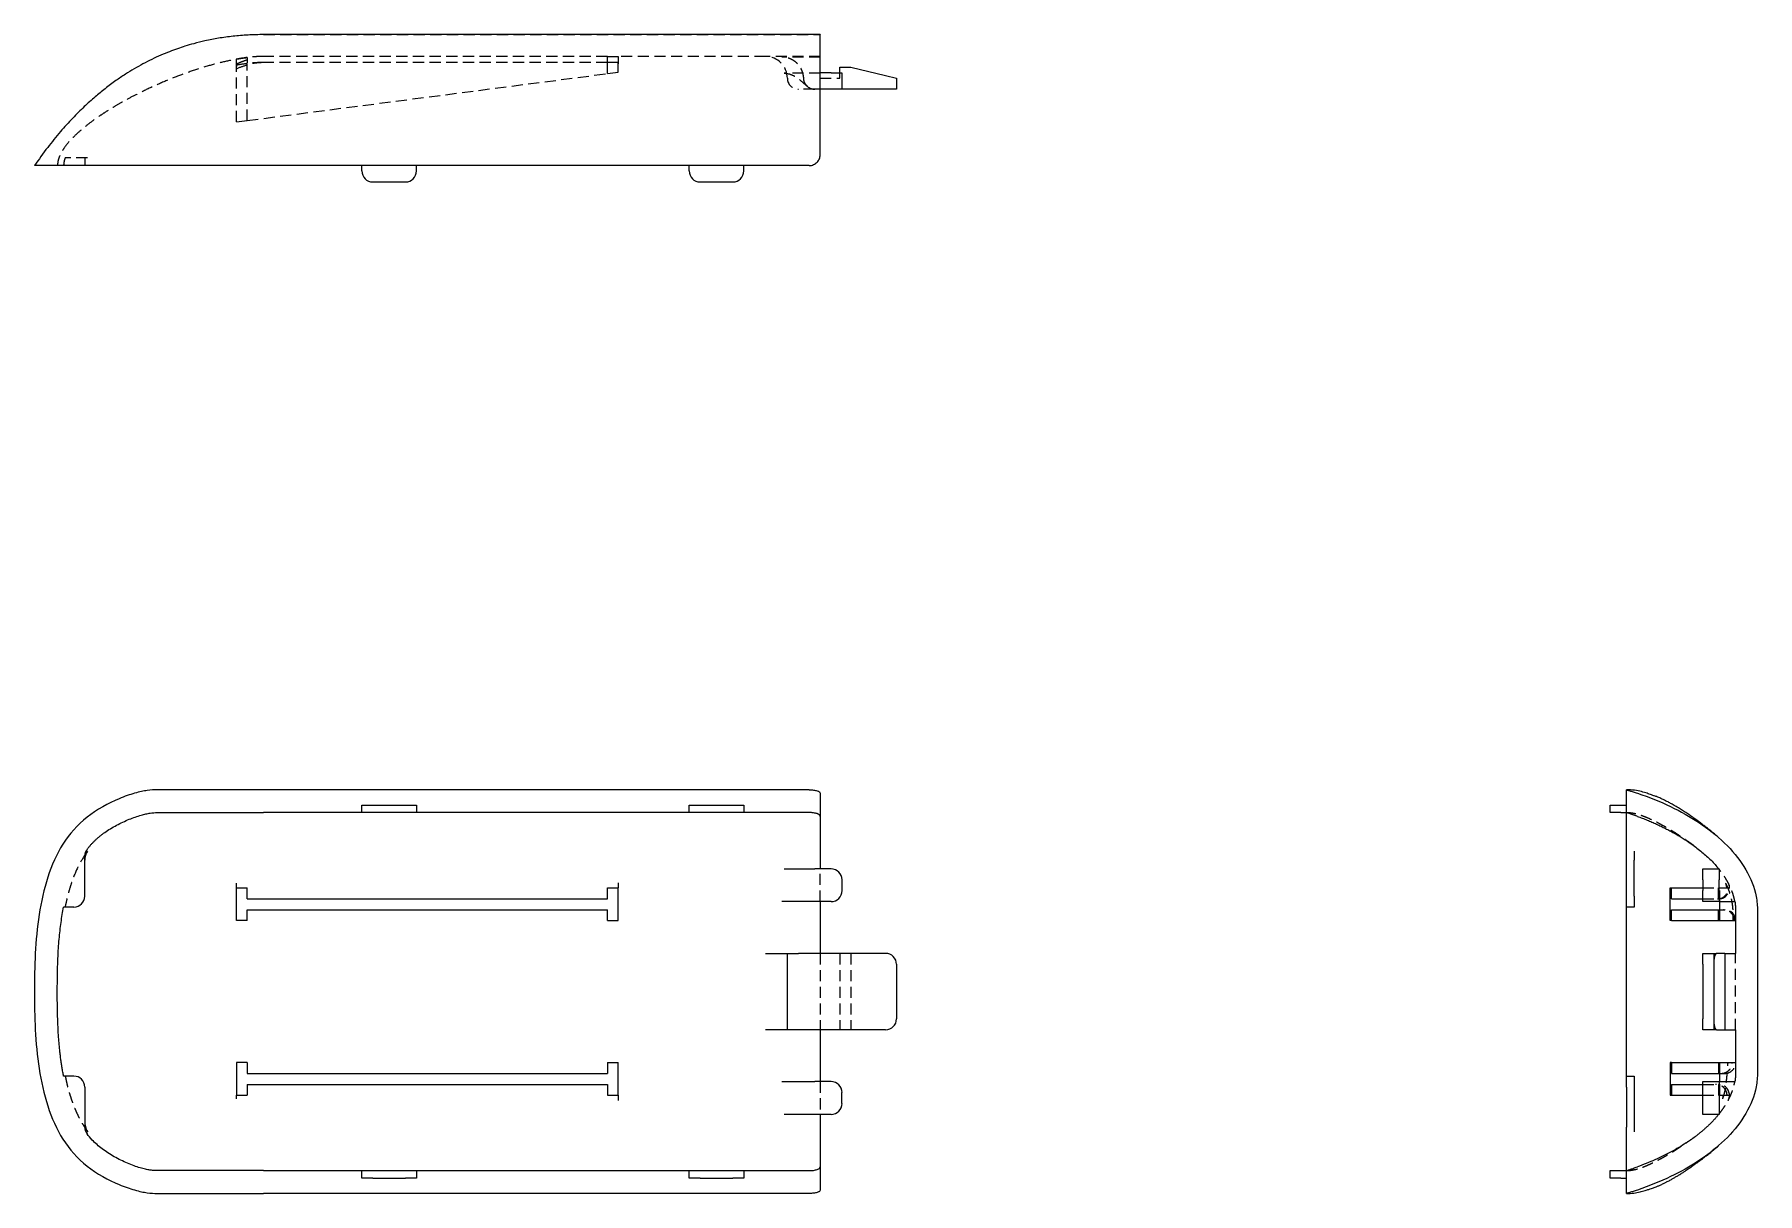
# Model space of a CAD drawing. Header units: millimetres. Extents: x 34 to 231, y 34 to 166.
import ezdxf

# ---------------------------------------------------------------- set-up
doc = ezdxf.new("R2010")
doc.units = ezdxf.units.MM
doc.linetypes.add('HIDDEN', pattern=[1.905, 1.27, -0.635])

msp = doc.modelspace()

# ---------------------------------------------------------------- linework, layer by layer
at = {"color": 7, "linetype": 'Continuous', "lineweight": 25}
for p, q in [((124.27, 166.39), (60.66, 166.39)), ((125.52, 162.02), (124.27, 162.02)), ((125.52, 162.02), (126.76, 162.02)), ((126.51, 162.02), (126.51, 162.65)), ((126.51, 162.65), (127.76, 162.65)), ((126.76, 162.02), (126.76, 160.15)), ((127.76, 162.65), (131.75, 161.7)), ((131.75, 161.7), (133, 161.4)), ((125.52, 160.15), (124.27, 160.15)), ((126.76, 160.15), (125.52, 160.15)), ((131.75, 160.15), (126.76, 160.15)), ((133, 160.15), (131.75, 160.15)), ((133, 161.4), (133, 160.15)), ((60.66, 151.42), (49.44, 151.42)), ((123.02, 151.42), (60.66, 151.42)), ((71.89, 150.8), (71.89, 151.42)), ((78.12, 150.8), (78.12, 151.42)), ((109.3, 150.8), (109.3, 151.42)), ((115.54, 150.8), (115.54, 151.42)), ((73.14, 149.55), (76.88, 149.55)), ((110.55, 149.55), (114.29, 149.55)), ((60.66, 80.07), (49.44, 80.07)), ((123.02, 80.07), (60.66, 80.07)), ((124.27, 79.68), (124.27, 77.03)), ((216.42, 77.46), (216.42, 80.07)), ((49.44, 77.46), (60.66, 77.46)), ((71.89, 77.46), (60.66, 77.46)), ((71.89, 77.46), (71.89, 78.33)), ((71.89, 78.33), (73.14, 78.33)), ((73.14, 77.46), (71.89, 77.46)), ((73.14, 78.33), (76.88, 78.33)), ((76.88, 77.46), (73.14, 77.46)), ((76.88, 78.33), (78.12, 78.33)), ((78.12, 77.46), (76.88, 77.46)), ((78.12, 78.33), (78.12, 77.46)), ((109.3, 77.46), (78.12, 77.46)), ((109.3, 77.46), (109.3, 78.33)), ((109.3, 78.33), (110.55, 78.33)), ((110.55, 77.46), (109.3, 77.46)), ((110.55, 78.33), (114.29, 78.33)), ((114.29, 77.46), (110.55, 77.46)), ((114.29, 78.33), (115.54, 78.33)), ((115.54, 77.46), (114.29, 77.46)), ((115.54, 78.33), (115.54, 77.46)), ((123.02, 77.46), (115.54, 77.46)), ((214.55, 77.46), (214.55, 78.33)), ((214.55, 78.33), (215.8, 78.33)), ((215.8, 77.46), (214.55, 77.46)), ((215.8, 78.33), (216.42, 78.33)), ((215.8, 77.46), (216.42, 77.46)), ((40.52, 73.04), (40.43, 72.88)), ((216.42, 72.49), (216.42, 73.25)), ((226.94, 74.62), (226.94, 74.63)), ((40.22, 67.91), (40.22, 72.49)), ((122.87, 71.03), (123.65, 71.03)), ((125.52, 71.03), (123.65, 71.03)), ((216.42, 67.91), (216.42, 72.49)), ((217.29, 67.91), (217.29, 72.01)), ((225.15, 71.03), (227.02, 71.03)), ((225.15, 69.78), (225.15, 71.03)), ((227.02, 71.03), (227.02, 69.78)), ((101.2, 69.44), (101.2, 68.85)), ((126.76, 69.78), (126.76, 68.54)), ((225.15, 69.78), (225.15, 68.54)), ((227.02, 68.54), (227.02, 69.78)), ((57.55, 68.85), (58.79, 68.85)), ((57.55, 65.11), (57.55, 68.85)), ((58.79, 67.6), (58.79, 68.85)), ((58.79, 67.6), (99.95, 67.6)), ((99.95, 67.6), (99.95, 68.85)), ((99.95, 68.85), (101.2, 68.85)), ((101.2, 65.11), (101.2, 68.85)), ((123.65, 67.29), (122.4, 67.29)), ((125.52, 67.29), (123.65, 67.29)), ((216.42, 66.66), (216.42, 67.91)), ((217.29, 67.91), (217.29, 66.66)), ((221.41, 65.11), (221.41, 68.85)), ((221.41, 68.85), (221.57, 68.85)), ((221.57, 67.6), (221.57, 68.85)), ((221.57, 68.85), (225.15, 68.85)), ((221.57, 67.6), (225.15, 67.6)), ((225.15, 67.29), (225.15, 68.54)), ((227.02, 67.29), (225.15, 67.29)), ((227.02, 68.54), (227.02, 67.29)), ((227.02, 67.29), (228.81, 67.29)), ((227.09, 65.11), (227.09, 67.29)), ((38.97, 66.66), (37.81, 66.66)), ((58.79, 65.11), (57.55, 65.11)), ((58.79, 66.35), (99.95, 66.35)), ((58.79, 65.11), (58.79, 66.35)), ((99.95, 65.11), (99.95, 66.35)), ((99.95, 65.11), (101.2, 65.11)), ((124.27, 66.35), (124.27, 61.36)), ((217.29, 66.66), (216.42, 66.66)), ((221.57, 65.11), (221.41, 65.11)), ((221.57, 66.35), (226.93, 66.35)), ((221.57, 65.11), (221.57, 66.35)), ((221.57, 65.11), (226.93, 65.11)), ((226.93, 65.11), (226.93, 66.35)), ((226.93, 65.11), (227.09, 65.11)), ((227.09, 65.11), (228.89, 65.11)), ((228.89, 66.35), (228.89, 61.36)), ((118.03, 61.36), (120.53, 61.36)), ((120.53, 52.63), (120.53, 61.36)), ((120.53, 61.36), (121.78, 61.36)), ((131.75, 61.36), (121.78, 61.36)), ((225.15, 60.12), (225.15, 61.36)), ((225.15, 61.36), (226.7, 61.36)), ((227.65, 61.36), (226.7, 61.36)), ((227.65, 61.36), (227.65, 52.63)), ((227.65, 61.36), (228.89, 61.36)), ((133, 60.12), (133, 53.88)), ((225.15, 60.12), (225.15, 53.88)), ((226.4, 60.12), (226.4, 53.88)), ((225.15, 52.63), (225.15, 53.88)), ((120.53, 52.63), (118.03, 52.63)), ((121.78, 52.63), (120.53, 52.63)), ((131.75, 52.63), (121.78, 52.63)), ((124.27, 52.63), (124.27, 47.65)), ((226.7, 52.63), (225.15, 52.63)), ((226.7, 52.63), (227.65, 52.63)), ((227.65, 52.63), (228.89, 52.63)), ((228.89, 52.63), (228.89, 47.65)), ((38.97, 47.33), (37.81, 47.33)), ((57.55, 48.89), (57.55, 45.15)), ((58.79, 48.89), (57.55, 48.89)), ((58.79, 48.89), (58.79, 47.65)), ((58.79, 47.65), (99.95, 47.65)), ((99.95, 48.89), (99.95, 47.65)), ((99.95, 48.89), (101.2, 48.89)), ((101.2, 45.15), (101.2, 48.89)), ((216.42, 47.33), (217.29, 47.33)), ((216.42, 46.09), (216.42, 47.33)), ((217.29, 47.33), (217.29, 46.09)), ((221.41, 48.89), (221.41, 45.15)), ((221.57, 48.89), (221.41, 48.89)), ((221.57, 48.89), (221.57, 47.65)), ((221.57, 48.89), (226.93, 48.89)), ((221.57, 47.65), (226.93, 47.65)), ((226.93, 48.89), (226.93, 47.65)), ((226.93, 48.89), (227.09, 48.89)), ((227.09, 48.89), (228.89, 48.89)), ((227.09, 46.71), (227.09, 48.89)), ((40.22, 46.09), (40.22, 41.51)), ((58.79, 46.4), (99.95, 46.4)), ((58.79, 46.4), (58.79, 45.15)), ((99.95, 46.4), (99.95, 45.15)), ((122.4, 46.71), (123.65, 46.71)), ((125.52, 46.71), (123.65, 46.71)), ((126.76, 44.22), (126.76, 45.46)), ((216.42, 46.09), (216.42, 41.51)), ((217.29, 46.09), (217.29, 42.23)), ((221.57, 46.4), (225.15, 46.4)), ((221.57, 46.4), (221.57, 45.15)), ((225.15, 46.71), (227.02, 46.71)), ((225.15, 45.46), (225.15, 46.71)), ((225.15, 44.22), (225.15, 45.46)), ((227.02, 46.71), (227.02, 45.46)), ((227.02, 46.71), (228.81, 46.71)), ((227.02, 45.46), (227.02, 44.22)), ((57.55, 45.15), (58.79, 45.15)), ((99.95, 45.15), (101.2, 45.15)), ((101.2, 45.15), (101.2, 44.56)), ((221.41, 45.15), (221.57, 45.15)), ((221.57, 45.15), (225.15, 45.15)), ((225.15, 42.97), (225.15, 44.22)), ((227.02, 44.22), (227.02, 42.97)), ((123.65, 42.97), (122.87, 42.97)), ((125.52, 42.97), (123.65, 42.97)), ((216.42, 40.75), (216.42, 41.51)), ((227.02, 42.97), (225.15, 42.97)), ((226.94, 39.37), (226.94, 39.37)), ((60.66, 36.54), (49.44, 36.54)), ((60.66, 36.54), (71.89, 36.54)), ((71.89, 35.66), (71.89, 36.54)), ((71.89, 36.54), (73.14, 36.54)), ((73.14, 35.66), (71.89, 35.66)), ((73.14, 36.54), (76.88, 36.54)), ((73.14, 35.66), (76.88, 35.66)), ((76.88, 36.54), (78.12, 36.54)), ((78.12, 35.66), (76.88, 35.66)), ((78.12, 36.54), (78.12, 35.66)), ((78.12, 36.54), (109.3, 36.54)), ((109.3, 35.66), (109.3, 36.54)), ((109.3, 36.54), (110.55, 36.54)), ((110.55, 35.66), (109.3, 35.66)), ((110.55, 36.54), (114.29, 36.54)), ((110.55, 35.66), (114.29, 35.66)), ((114.29, 36.54), (115.54, 36.54)), ((115.54, 35.66), (114.29, 35.66)), ((115.54, 36.54), (115.54, 35.66)), ((115.54, 36.54), (123.02, 36.54)), ((124.27, 36.96), (124.27, 34.32)), ((214.55, 35.66), (214.55, 36.54)), ((214.55, 36.54), (215.8, 36.54)), ((215.8, 35.66), (214.55, 35.66)), ((215.8, 36.54), (216.42, 36.54)), ((215.8, 35.66), (216.42, 35.66)), ((216.42, 33.93), (216.42, 36.54)), ((49.44, 33.93), (60.66, 33.93)), ((123.02, 33.93), (60.66, 33.93))]:
    msp.add_line(p, q, dxfattribs=at)
at = {"color": 7, "linetype": 'HIDDEN', "lineweight": 18}
for p, q in [((60.66, 166.39), (124.27, 166.39)), ((99.95, 163.89), (60.66, 163.89)), ((99.95, 163.89), (101.2, 163.89)), ((99.95, 163.2), (99.95, 163.89)), ((118.03, 163.89), (101.21, 163.89)), ((124.27, 163.89), (118.03, 163.89)), ((124.27, 163.81), (119.9, 163.81)), ((57.55, 156.41), (57.55, 162.75)), ((57.55, 156.41), (57.55, 162.5)), ((58.79, 156.57), (58.79, 163.07)), ((58.79, 156.57), (99.95, 161.93)), ((99.95, 163.2), (60.66, 163.2)), ((101.2, 163.2), (99.95, 163.2)), ((99.95, 161.93), (99.95, 163.2)), ((99.95, 161.93), (101.2, 162.09)), ((101.2, 163.05), (101.2, 163.2)), ((101.2, 162.09), (101.2, 163.05)), ((124.27, 161.97), (120.16, 161.97)), ((126.51, 161.4), (126.51, 162.02)), ((123.65, 160.15), (121.78, 160.15)), ((122.83, 160.45), (122.87, 160.42)), ((124.27, 160.15), (123.65, 160.15)), ((124.27, 161.4), (126.51, 161.4)), ((57.55, 156.41), (58.79, 156.57)), ((224.18, 73.64), (224.18, 73.64)), ((124.27, 67.29), (124.27, 71.03)), ((225.15, 68.85), (226.93, 68.85)), ((225.15, 67.6), (226.93, 67.6)), ((226.93, 67.6), (226.93, 68.85)), ((226.93, 68.85), (227.09, 68.85)), ((226.93, 67.6), (226.95, 67.6)), ((227.09, 68.85), (228.2, 68.85)), ((227.09, 67.29), (227.09, 68.85)), ((226.93, 66.35), (227.65, 66.35)), ((124.27, 61.36), (124.27, 52.63)), ((126.51, 61.36), (126.51, 52.63)), ((127.76, 61.36), (127.76, 52.63)), ((226.4, 61.36), (226.4, 60.12)), ((228.89, 52.63), (228.89, 61.36)), ((226.4, 53.88), (226.4, 52.63)), ((226.93, 47.65), (227.65, 47.65)), ((124.27, 46.71), (124.27, 42.97)), ((225.15, 46.4), (226.93, 46.4)), ((226.93, 46.4), (226.93, 45.15)), ((226.93, 46.4), (226.95, 46.4)), ((227.09, 45.15), (227.09, 46.71)), ((225.15, 45.15), (226.93, 45.15)), ((226.93, 45.15), (227.09, 45.15)), ((227.09, 45.15), (228.2, 45.15))]:
    msp.add_line(p, q, dxfattribs=at)
at = {"color": 7, "linetype": 'Continuous', "lineweight": 25, "flags": 128}
msp.add_lwpolyline([(60.66, 166.39), (60.66, 166.39)], dxfattribs=at)
msp.add_lwpolyline([(60.66, 166.39), (60.66, 166.39)], dxfattribs=at)
at = {"color": 7, "linetype": 'HIDDEN', "lineweight": 18, "flags": 128}
for points in [[(60.66, 163.89), (60.66, 163.89)], [(228.52, 48.85), (228.52, 48.88), (228.52, 48.89)]]:
    msp.add_lwpolyline(points, dxfattribs=at)
at = {"color": 7, "linetype": 'HIDDEN', "lineweight": 18}
for centre, radius, start, end in [((118.03, 161.4), 2.49, 0, 90), ((121.78, 161.4), 1.25, 180, 270), ((123.65, 161.4), 1.25, 231.5801, 270), ((226.95, 68.85), 1.25, 0, 28.3271), ((226.95, 68.85), 1.25, 270, 0), ((227.65, 65.11), 1.25, 0, 90), ((227.65, 48.89), 1.25, 270, 0), ((226.95, 45.15), 1.25, 0, 90), ((226.95, 45.15), 1.25, 331.6729, 0)]:
    msp.add_arc(centre, radius, start, end, dxfattribs=at)
at = {"color": 7, "linetype": 'Continuous', "lineweight": 25}
for centre, start, end in [((73.14, 150.8), 180, 270), ((76.88, 150.8), 270, 0), ((110.55, 150.8), 180, 270), ((114.29, 150.8), 270, 0), ((41.47, 72.49), 142.4157, 180), ((125.52, 69.78), 0, 90), ((38.97, 67.91), 270, 0), ((125.52, 68.54), 270, 0), ((131.75, 60.12), 0, 90), ((131.75, 53.88), 270, 0), ((38.97, 46.09), 0, 90), ((125.52, 45.46), 0, 90), ((125.52, 44.22), 270, 0), ((41.47, 41.51), 180, 217.584)]:
    msp.add_arc(centre, 1.25, start, end, dxfattribs=at)
for centre, start_param, end_param in [((226.7, 60.12), 0, 1.570796), ((226.7, 53.88), 1.570796, 3.141593)]:
    msp.add_ellipse(centre, major_axis=(0, 1.25), ratio=0.238095, start_param=start_param, end_param=end_param, dxfattribs=at)
for points, knots in [([(60.66, 166.39), (60.07, 166.38), (58.9, 166.36), (57.18, 166.22), (55.54, 165.99), (54.04, 165.7), (52.76, 165.38), (51.72, 165.08), (50.8, 164.77), (49.88, 164.43), (48.9, 164.03), (47.88, 163.56), (46.87, 163.04), (45.86, 162.48), (44.82, 161.84), (43.71, 161.09), (42.56, 160.23), (41.35, 159.24), (40.11, 158.12), (38.78, 156.8), (37.38, 155.25), (35.91, 153.45), (34.97, 152.12), (34.47, 151.42)], [0, 0, 0, 0, 0.056526, 0.111269, 0.164434, 0.214404, 0.256278, 0.289965, 0.318058, 0.34893, 0.38323, 0.418955, 0.455181, 0.491973, 0.529396, 0.5707, 0.619645, 0.666574, 0.719433, 0.778637, 0.8447, 0.918244, 1, 1, 1, 1]), ([(124.27, 166.39), (124.27, 166.41), (124.27, 166.37), (124.27, 166.4), (124.27, 166.38), (124.27, 166.4), (124.27, 166.37), (124.27, 166.39), (124.27, 166.39)], [0.3489598, 0.3489598, 0.3489598, 0.3489598, 0.375, 0.4375, 0.5, 0.5625, 0.625, 0.6321052, 0.6321052, 0.6321052, 0.6321052]), ([(124.27, 152.67), (124.27, 155.41), (124.27, 159.04), (124.27, 162.76), (124.27, 165), (124.27, 166.13), (124.27, 166.37), (124.27, 166.39), (124.27, 166.39)], [0.0160989, 0.0160989, 0.0160989, 0.0160989, 0.125, 0.1875, 0.25, 0.3125, 0.34375, 0.3489598, 0.3489598, 0.3489598, 0.3489598]), ([(123.02, 151.42), (123.11, 151.42), (123.19, 151.43), (123.35, 151.46), (123.43, 151.49), (123.66, 151.59), (123.8, 151.68), (124.03, 151.91), (124.12, 152.05), (124.24, 152.35), (124.27, 152.51), (124.27, 152.67)], [0, 0, 0, 0, 0.125, 0.125, 0.25, 0.25, 0.5, 0.5, 0.75, 0.75, 1, 1, 1, 1]), ([(49.44, 151.42), (49.14, 151.42), (48.83, 151.42), (48.15, 151.42), (47.79, 151.42), (47.16, 151.42), (46.93, 151.42), (46.45, 151.42), (46.19, 151.42), (45.38, 151.42), (44.78, 151.42), (42.92, 151.42), (41.59, 151.42), (39.37, 151.42), (38.46, 151.42), (37, 151.42), (36.43, 151.42), (35.55, 151.42), (35.23, 151.42), (34.78, 151.42), (34.65, 151.42), (34.49, 151.42), (34.47, 151.42), (34.47, 151.42)], [0.2406013, 0.2406013, 0.2406013, 0.2406013, 0.2568137, 0.2568137, 0.2730261, 0.2730261, 0.2811323, 0.2811323, 0.2892385, 0.2892385, 0.305451, 0.305451, 0.3378758, 0.3378758, 0.3703006, 0.3703006, 0.4027254, 0.4027254, 0.4351503, 0.4351503, 0.4675751, 0.4675751, 0.4999999, 0.4999999, 0.4999999, 0.4999999]), ([(49.44, 80.07), (49.14, 80.07), (48.83, 80.08), (48.15, 80.07), (47.79, 80.05), (47.16, 79.96), (46.93, 79.92), (46.45, 79.82), (46.19, 79.75), (45.38, 79.52), (44.78, 79.31), (42.92, 78.53), (41.59, 77.81), (39.37, 76.06), (38.46, 75.03), (37, 72.71), (36.43, 71.43), (35.55, 68.7), (35.23, 67.26), (34.78, 64.33), (34.65, 62.84), (34.49, 59.89), (34.47, 58.42), (34.47, 55.58), (34.49, 54.11), (34.65, 51.16), (34.78, 49.67), (35.23, 46.73), (35.55, 45.29), (36.43, 42.57), (37, 41.28), (38.46, 38.97), (39.37, 37.93), (41.59, 36.19), (42.92, 35.47), (44.78, 34.69), (45.38, 34.48), (46.19, 34.25), (46.45, 34.18), (46.93, 34.07), (47.16, 34.04), (47.79, 33.95), (48.15, 33.93), (48.83, 33.92), (49.14, 33.93), (49.44, 33.93)], [0.2406013, 0.2406013, 0.2406013, 0.2406013, 0.2568137, 0.2568137, 0.2730261, 0.2730261, 0.2811323, 0.2811323, 0.2892385, 0.2892385, 0.305451, 0.305451, 0.3378758, 0.3378758, 0.3703006, 0.3703006, 0.4027254, 0.4027254, 0.4351503, 0.4351503, 0.4675751, 0.4675751, 0.4999999, 0.4999999, 0.5324248, 0.5324248, 0.5648496, 0.5648496, 0.5972744, 0.5972744, 0.6296992, 0.6296992, 0.6621241, 0.6621241, 0.6945489, 0.6945489, 0.7107613, 0.7107613, 0.7188675, 0.7188675, 0.7269737, 0.7269737, 0.7431861, 0.7431861, 0.7593986, 0.7593986, 0.7593986, 0.7593986]), ([(123.02, 80.07), (123.11, 80.07), (123.19, 80.07), (123.35, 80.06), (123.43, 80.05), (123.66, 80.02), (123.8, 79.99), (124.03, 79.92), (124.12, 79.88), (124.24, 79.78), (124.27, 79.73), (124.27, 79.68)], [0, 0, 0, 0, 0.125, 0.125, 0.25, 0.25, 0.5, 0.5, 0.75, 0.75, 1, 1, 1, 1]), ([(226.87, 74.69), (226.87, 74.69), (226.84, 74.71), (226.64, 74.89), (226.3, 75.17), (225.88, 75.51), (225.54, 75.78), (225.29, 75.97), (225.1, 76.11), (224.8, 76.34), (224.4, 76.63), (223.89, 77), (223.42, 77.31), (222.97, 77.61), (222.48, 77.93), (222.01, 78.21), (221.58, 78.46), (221.23, 78.65), (220.91, 78.82), (220.63, 78.95), (220.35, 79.08), (220.1, 79.2), (219.93, 79.27), (219.83, 79.31), (219.79, 79.32), (219.81, 79.3), (219.62, 79.36), (219.27, 79.49), (218.77, 79.68), (218.13, 79.87), (217.34, 80.04), (216.74, 80.06), (216.42, 80.08)], [0, 0, 0, 0, 0.000868, 0.031617, 0.079921, 0.123378, 0.157138, 0.178327, 0.196047, 0.21604, 0.270568, 0.317231, 0.358396, 0.402211, 0.442596, 0.486413, 0.520586, 0.551069, 0.571782, 0.591518, 0.613142, 0.634663, 0.656369, 0.6803, 0.707936, 0.739032, 0.770789, 0.806002, 0.846223, 0.891814, 0.942964, 1, 1, 1, 1]), ([(216.42, 80.07), (216.42, 80.07), (216.43, 80.07), (216.46, 80.06), (216.49, 80.05), (216.59, 80.02), (216.68, 79.99), (216.91, 79.92), (217.05, 79.88), (217.35, 79.78), (217.51, 79.73), (217.67, 79.68)], [0, 0, 0, 0, 0.125, 0.125, 0.25, 0.25, 0.5, 0.5, 0.75, 0.75, 1, 1, 1, 1]), ([(217.67, 79.68), (220.41, 78.76), (224.04, 76.99), (227.76, 74.04), (230, 71.35), (231.13, 68.83), (231.37, 67.1), (231.39, 66.45), (231.39, 66.35)], [0.0160989, 0.0160989, 0.0160989, 0.0160989, 0.125, 0.1875, 0.25, 0.3125, 0.34375, 0.3489598, 0.3489598, 0.3489598, 0.3489598]), ([(40.48, 73.25), (40.54, 73.33), (40.67, 73.5), (40.88, 73.74), (41.09, 73.97), (41.3, 74.19), (41.53, 74.41), (41.76, 74.61), (42, 74.81), (42.25, 75.01), (42.63, 75.28), (43.16, 75.63), (43.85, 76.02), (44.57, 76.38), (45.5, 76.79), (46.39, 77.1), (47.19, 77.31), (47.8, 77.43), (48.38, 77.47), (48.96, 77.46), (49.27, 77.46), (49.44, 77.46)], [0, 0, 0, 0, 0.030612, 0.061126, 0.091579, 0.122003, 0.152434, 0.182907, 0.213455, 0.244113, 0.274915, 0.350025, 0.429603, 0.507737, 0.586629, 0.727084, 0.781785, 0.830312, 0.908489, 0.950626, 1, 1, 1, 1]), ([(124.27, 77.03), (124.27, 77.05), (124.27, 77.08), (124.25, 77.12), (124.22, 77.16), (124.18, 77.2), (124.13, 77.24), (124.07, 77.27), (124, 77.31), (123.89, 77.35), (123.74, 77.39), (123.54, 77.43), (123.35, 77.45), (123.19, 77.46), (123.08, 77.46), (123.02, 77.46)], [0, 0, 0, 0, 0.065541, 0.129198, 0.191453, 0.252825, 0.313858, 0.375113, 0.437146, 0.500501, 0.624478, 0.74944, 0.834231, 0.917188, 1, 1, 1, 1]), ([(124.27, 77.03), (124.27, 76.96), (124.27, 76.83), (124.27, 76.61), (124.27, 76.38), (124.27, 76.14), (124.27, 75.9), (124.27, 75.65), (124.27, 75.4), (124.27, 75.13), (124.27, 74.86), (124.27, 74.58), (124.27, 74.25), (124.27, 73.87), (124.27, 73.42), (124.27, 72.96), (124.27, 72.5), (124.27, 72.02), (124.27, 71.53), (124.27, 71.2), (124.27, 71.03)], [0, 0, 0, 0, 0.054008, 0.107254, 0.159756, 0.211533, 0.262608, 0.313, 0.362734, 0.411831, 0.460316, 0.508215, 0.555553, 0.624871, 0.692063, 0.75723, 0.820481, 0.881937, 0.94173, 1, 1, 1, 1]), ([(217.67, 77.03), (217.63, 77.05), (217.54, 77.08), (217.42, 77.12), (217.31, 77.16), (217.2, 77.2), (217.09, 77.24), (216.99, 77.27), (216.89, 77.31), (216.77, 77.35), (216.64, 77.39), (216.53, 77.43), (216.46, 77.45), (216.43, 77.46), (216.42, 77.46), (216.42, 77.46)], [0, 0, 0, 0, 0.065541, 0.129198, 0.191453, 0.252825, 0.313858, 0.375113, 0.437146, 0.500501, 0.624478, 0.74944, 0.834231, 0.917188, 1, 1, 1, 1]), ([(216.42, 73.25), (216.42, 73.49), (216.42, 73.98), (216.42, 74.63), (216.42, 75.22), (216.42, 75.77), (216.42, 76.27), (216.42, 76.66), (216.42, 76.96), (216.42, 77.17), (216.42, 77.31), (216.42, 77.39), (216.42, 77.43), (216.42, 77.45), (216.42, 77.46), (216.42, 77.46), (216.42, 77.46)], [0, 0, 0, 0, 0.100863, 0.20145, 0.302788, 0.414192, 0.530507, 0.646198, 0.725707, 0.801004, 0.861274, 0.91474, 0.937986, 0.962319, 0.987771, 1, 1, 1, 1]), ([(217.67, 77.03), (217.86, 76.96), (218.23, 76.83), (218.79, 76.61), (219.33, 76.38), (219.86, 76.14), (220.38, 75.9), (220.89, 75.65), (221.38, 75.4), (221.86, 75.13), (222.33, 74.86), (222.79, 74.58), (223.31, 74.25), (223.88, 73.87), (224.48, 73.42), (225.05, 72.96), (225.59, 72.5), (226.09, 72.02), (226.55, 71.53), (226.83, 71.2), (226.97, 71.03)], [0, 0, 0, 0, 0.054008, 0.107254, 0.159756, 0.211533, 0.262608, 0.313, 0.362734, 0.411831, 0.460316, 0.508215, 0.555553, 0.624871, 0.692063, 0.75723, 0.820481, 0.881937, 0.94173, 1, 1, 1, 1]), ([(40.52, 73.04), (40.42, 72.89), (40.34, 72.73), (40.24, 72.38), (40.22, 72.2), (40.22, 72.01)], [0, 0, 0, 0, 0.5, 0.5, 1, 1, 1, 1]), ([(217.29, 73.04), (217.29, 72.89), (217.29, 72.73), (217.29, 72.38), (217.29, 72.2), (217.29, 72.01)], [0, 0, 0, 0, 0.5, 0.5, 1, 1, 1, 1]), ([(120.16, 71.03), (120.43, 71.03), (120.69, 71.03), (121.19, 71.03), (121.43, 71.03), (121.86, 71.03), (122.07, 71.03), (122.47, 71.03), (122.66, 71.03), (122.87, 71.03)], [0, 0, 0, 0, 0.25, 0.25, 0.5, 0.5, 0.75, 0.75, 1, 1, 1, 1]), ([(122.4, 67.29), (122.39, 67.29), (122.37, 67.29), (122.3, 67.29), (122.25, 67.29), (122.13, 67.29), (122.05, 67.29), (121.87, 67.29), (121.77, 67.29), (121.54, 67.29), (121.41, 67.29), (121.14, 67.29), (121, 67.29), (120.55, 67.29), (120.23, 67.29), (119.9, 67.29)], [0, 0, 0, 0, 0.125, 0.125, 0.25, 0.25, 0.375, 0.375, 0.5, 0.5, 0.625, 0.625, 0.75, 0.75, 1, 1, 1, 1]), ([(124.27, 67.29), (124.27, 67.21), (124.27, 67.05), (124.27, 66.82), (124.27, 66.59), (124.27, 66.43), (124.27, 66.35)], [0, 0, 0, 0, 0.2528996, 0.5035722, 0.7524563, 1, 1, 1, 1]), ([(228.81, 67.29), (228.83, 67.21), (228.85, 67.05), (228.87, 66.82), (228.89, 66.59), (228.89, 66.43), (228.89, 66.35)], [0, 0, 0, 0, 0.2528996, 0.5035722, 0.7524563, 1, 1, 1, 1]), ([(37.08, 57), (37.08, 57.29), (37.09, 57.87), (37.09, 58.7), (37.11, 59.66), (37.15, 60.74), (37.21, 61.91), (37.29, 62.97), (37.39, 63.95), (37.51, 64.9), (37.64, 65.8), (37.75, 66.38), (37.81, 66.66)], [0, 0, 0, 0, 0.091377, 0.177173, 0.257393, 0.388551, 0.511238, 0.617132, 0.718893, 0.81658, 0.910258, 1, 1, 1, 1]), ([(216.42, 57), (216.42, 57.29), (216.42, 57.87), (216.42, 58.7), (216.42, 59.66), (216.42, 60.74), (216.42, 61.91), (216.42, 62.97), (216.42, 63.95), (216.42, 64.9), (216.42, 65.8), (216.42, 66.38), (216.42, 66.66)], [0, 0, 0, 0, 0.091377, 0.177173, 0.257393, 0.388551, 0.511238, 0.617132, 0.718893, 0.81658, 0.910258, 1, 1, 1, 1]), ([(231.39, 66.35), (231.41, 65.88), (231.37, 64.23), (231.4, 61.12), (231.38, 57), (231.4, 52.88), (231.37, 49.76), (231.41, 48.12), (231.39, 47.64)], [0.3489598, 0.3489598, 0.3489598, 0.3489598, 0.375, 0.4375, 0.5, 0.5625, 0.625, 0.6510405, 0.6510405, 0.6510405, 0.6510405]), ([(37.81, 47.33), (37.78, 47.49), (37.71, 47.81), (37.63, 48.29), (37.55, 48.79), (37.48, 49.3), (37.42, 49.82), (37.36, 50.36), (37.31, 50.91), (37.26, 51.47), (37.2, 52.24), (37.15, 53.25), (37.11, 54.47), (37.09, 55.73), (37.08, 56.56), (37.08, 57)], [0, 0, 0, 0, 0.049366, 0.099938, 0.15173, 0.204755, 0.259025, 0.314552, 0.371344, 0.429413, 0.488768, 0.611385, 0.74261, 0.864988, 1, 1, 1, 1]), ([(216.42, 47.33), (216.42, 47.49), (216.42, 47.81), (216.42, 48.29), (216.42, 48.79), (216.42, 49.3), (216.42, 49.82), (216.42, 50.36), (216.42, 50.91), (216.42, 51.47), (216.42, 52.24), (216.42, 53.25), (216.42, 54.47), (216.42, 55.73), (216.42, 56.56), (216.42, 57)], [0, 0, 0, 0, 0.049366, 0.099938, 0.15173, 0.204755, 0.259025, 0.314552, 0.371344, 0.429413, 0.488768, 0.611385, 0.74261, 0.864988, 1, 1, 1, 1]), ([(124.27, 47.65), (124.27, 47.57), (124.27, 47.41), (124.27, 47.18), (124.27, 46.94), (124.27, 46.79), (124.27, 46.71)], [0, 0, 0, 0, 0.247459, 0.496314, 0.747015, 1, 1, 1, 1]), ([(231.39, 47.64), (231.39, 47.55), (231.37, 46.89), (231.13, 45.17), (230, 42.65), (227.76, 39.96), (224.04, 37.01), (220.41, 35.24), (217.67, 34.32)], [0.6510405, 0.6510405, 0.6510405, 0.6510405, 0.65625, 0.6875, 0.75, 0.8125, 0.875, 0.9839011, 0.9839011, 0.9839011, 0.9839011]), ([(228.89, 47.65), (228.89, 47.57), (228.89, 47.41), (228.87, 47.18), (228.85, 46.94), (228.83, 46.79), (228.81, 46.71)], [0, 0, 0, 0, 0.247459, 0.496314, 0.747015, 1, 1, 1, 1]), ([(119.9, 46.71), (120.07, 46.71), (120.23, 46.71), (120.54, 46.71), (120.7, 46.71), (121, 46.71), (121.14, 46.71), (121.41, 46.71), (121.54, 46.71), (121.76, 46.71), (121.87, 46.71), (122.05, 46.71), (122.13, 46.71), (122.32, 46.71), (122.39, 46.71), (122.4, 46.71)], [0, 0, 0, 0, 0.125, 0.125, 0.25, 0.25, 0.375, 0.375, 0.5, 0.5, 0.625, 0.625, 0.75, 0.75, 1, 1, 1, 1]), ([(40.22, 42.23), (40.22, 42.01), (40.24, 41.79), (40.35, 41.37), (40.43, 41.16), (40.56, 40.99)], [0, 0, 0, 0, 0.5, 0.5, 1, 1, 1, 1]), ([(122.87, 42.97), (122.66, 42.97), (122.47, 42.97), (122.07, 42.97), (121.87, 42.97), (121.54, 42.97), (121.43, 42.97), (121.19, 42.97), (121.07, 42.97), (120.82, 42.97), (120.69, 42.97), (120.43, 42.97), (120.3, 42.97), (120.16, 42.97)], [0, 0, 0, 0, 0.25, 0.25, 0.5, 0.5, 0.625, 0.625, 0.75, 0.75, 0.875, 0.875, 1, 1, 1, 1]), ([(124.27, 42.97), (124.27, 42.88), (124.27, 42.7), (124.27, 42.43), (124.27, 42.17), (124.27, 41.91), (124.27, 41.65), (124.27, 41.4), (124.27, 41.15), (124.27, 40.9), (124.27, 40.65), (124.27, 40.41), (124.27, 40.17), (124.27, 39.93), (124.27, 39.6), (124.27, 39.17), (124.27, 38.68), (124.27, 38.21), (124.27, 37.77), (124.27, 37.35), (124.27, 37.09), (124.27, 36.96)], [0, 0, 0, 0, 0.031196, 0.062814, 0.094877, 0.127407, 0.160426, 0.193954, 0.228012, 0.262617, 0.297789, 0.333543, 0.369896, 0.406864, 0.444461, 0.531684, 0.620858, 0.712139, 0.805669, 0.901582, 1, 1, 1, 1]), ([(217.29, 42.23), (217.29, 42.01), (217.29, 41.79), (217.29, 41.37), (217.29, 41.16), (217.29, 40.99)], [0, 0, 0, 0, 0.5, 0.5, 1, 1, 1, 1]), ([(226.97, 42.97), (226.9, 42.88), (226.75, 42.7), (226.51, 42.43), (226.27, 42.17), (226.01, 41.91), (225.75, 41.65), (225.47, 41.4), (225.18, 41.15), (224.88, 40.9), (224.58, 40.65), (224.26, 40.41), (223.93, 40.17), (223.59, 39.93), (223.09, 39.6), (222.41, 39.17), (221.54, 38.68), (220.63, 38.21), (219.68, 37.77), (218.69, 37.35), (218.01, 37.09), (217.67, 36.96)], [0, 0, 0, 0, 0.031196, 0.062814, 0.094877, 0.127407, 0.160426, 0.193954, 0.228012, 0.262617, 0.297789, 0.333543, 0.369896, 0.406864, 0.444461, 0.531684, 0.620858, 0.712139, 0.805669, 0.901582, 1, 1, 1, 1]), ([(49.44, 36.54), (49.06, 36.54), (48.75, 36.53), (48.34, 36.54), (48.21, 36.54), (47.94, 36.56), (47.8, 36.58), (47.5, 36.63), (47.34, 36.66), (46.97, 36.74), (46.77, 36.8), (46.11, 36.99), (45.62, 37.17), (44.61, 37.6), (44.09, 37.85), (43.1, 38.4), (42.63, 38.71), (41.8, 39.34), (41.43, 39.67), (40.87, 40.26), (40.67, 40.5), (40.48, 40.75)], [0.2366574, 0.2366574, 0.2366574, 0.2366574, 0.2585236, 0.2585236, 0.2694567, 0.2694567, 0.2803898, 0.2803898, 0.2913229, 0.2913229, 0.302256, 0.302256, 0.3241221, 0.3241221, 0.3459883, 0.3459883, 0.3678545, 0.3678545, 0.3897207, 0.3897207, 0.403399, 0.403399, 0.403399, 0.403399]), ([(216.42, 36.63), (216.42, 36.65), (216.42, 36.71), (216.42, 37.13), (216.42, 37.69), (216.42, 38.38), (216.42, 39.02), (216.42, 39.79), (216.42, 40.42), (216.42, 40.75)], [0, 0, 0, 0, 0.059492, 0.202487, 0.451922, 0.579484, 0.706972, 0.852145, 1, 1, 1, 1]), ([(216.42, 33.92), (216.71, 33.93), (217.24, 33.95), (217.96, 34.09), (218.53, 34.24), (218.98, 34.4), (219.28, 34.5), (219.58, 34.61), (219.86, 34.71), (220.06, 34.79), (220.18, 34.83), (220.33, 34.9), (220.55, 35.01), (220.83, 35.14), (221.13, 35.3), (221.47, 35.48), (221.8, 35.67), (222.13, 35.86), (222.46, 36.06), (222.8, 36.28), (223.11, 36.48), (223.37, 36.65), (223.63, 36.83), (223.93, 37.04), (224.26, 37.26), (224.54, 37.47), (224.76, 37.63), (224.93, 37.76), (225.14, 37.92), (225.42, 38.13), (225.77, 38.4), (226.13, 38.69), (226.46, 38.96), (226.72, 39.18), (226.88, 39.32), (226.92, 39.36), (226.93, 39.37)], [0, 0, 0, 0, 0.050916, 0.095977, 0.135508, 0.169814, 0.199549, 0.228162, 0.286676, 0.316509, 0.344335, 0.36613, 0.38285, 0.400362, 0.423923, 0.457415, 0.486245, 0.511961, 0.54033, 0.571427, 0.599232, 0.621806, 0.642676, 0.674548, 0.703339, 0.733353, 0.75578, 0.771046, 0.787952, 0.812932, 0.846568, 0.886737, 0.919363, 0.952416, 0.984458, 1, 1, 1, 1]), ([(123.02, 36.54), (123.06, 36.54), (123.12, 36.54), (123.22, 36.54), (123.32, 36.55), (123.42, 36.56), (123.56, 36.57), (123.73, 36.61), (123.92, 36.66), (124.08, 36.72), (124.19, 36.8), (124.26, 36.88), (124.27, 36.93), (124.27, 36.96)], [0, 0, 0, 0, 0.049772, 0.09934, 0.149075, 0.199342, 0.250491, 0.375361, 0.499365, 0.624857, 0.747186, 0.870815, 1, 1, 1, 1]), ([(216.42, 36.54), (216.42, 36.54), (216.42, 36.54), (216.44, 36.54), (216.46, 36.55), (216.49, 36.56), (216.54, 36.57), (216.64, 36.61), (216.79, 36.66), (216.98, 36.72), (217.2, 36.8), (217.43, 36.88), (217.59, 36.93), (217.67, 36.96)], [0, 0, 0, 0, 0.049772, 0.09934, 0.149075, 0.199342, 0.250491, 0.375361, 0.499365, 0.624857, 0.747186, 0.870815, 1, 1, 1, 1]), ([(124.27, 34.32), (124.27, 34.27), (124.24, 34.21), (124.15, 34.14), (124.11, 34.12), (124.02, 34.08), (123.97, 34.06), (123.86, 34.02), (123.8, 34.01), (123.66, 33.98), (123.59, 33.97), (123.36, 33.94), (123.19, 33.93), (123.02, 33.93)], [0, 0, 0, 0, 0.25, 0.25, 0.375, 0.375, 0.5, 0.5, 0.625, 0.625, 0.75, 0.75, 1, 1, 1, 1]), ([(217.67, 34.32), (217.51, 34.27), (217.35, 34.21), (217.13, 34.14), (217.06, 34.12), (216.92, 34.08), (216.86, 34.06), (216.74, 34.02), (216.69, 34.01), (216.59, 33.98), (216.55, 33.97), (216.46, 33.94), (216.42, 33.93), (216.42, 33.93)], [0, 0, 0, 0, 0.25, 0.25, 0.375, 0.375, 0.5, 0.5, 0.625, 0.625, 0.75, 0.75, 1, 1, 1, 1])]:
    msp.add_open_spline(points, degree=3, knots=knots, dxfattribs=at)
at = {"color": 7, "linetype": 'HIDDEN', "lineweight": 18}
for points, knots in [([(124.27, 166.39), (124.27, 166.39), (124.27, 166.37), (124.27, 166.4), (124.27, 166.38), (124.27, 166.4), (124.27, 166.37), (124.27, 166.41), (124.27, 166.39)], [0.3678952, 0.3678952, 0.3678952, 0.3678952, 0.375, 0.4375, 0.5, 0.5625, 0.625, 0.6510405, 0.6510405, 0.6510405, 0.6510405]), ([(58.8, 163.76), (58.7, 163.75), (58.21, 163.7), (57.1, 163.5), (55.46, 163.14), (53.57, 162.6), (51.64, 161.95), (49.72, 161.2), (47.85, 160.39), (46.22, 159.6), (44.86, 158.88), (43.79, 158.27), (42.86, 157.71), (42.02, 157.16), (41.12, 156.53), (40.11, 155.76), (39.21, 154.97), (38.45, 154.19), (37.95, 153.58), (37.57, 152.99), (37.33, 152.49), (37.14, 151.96), (37.12, 151.6), (37.1, 151.42)], [0, 0, 0, 0, 0.011317, 0.056478, 0.128892, 0.206024, 0.286471, 0.368406, 0.450002, 0.525856, 0.579082, 0.625769, 0.666328, 0.702107, 0.739872, 0.791361, 0.845865, 0.87716, 0.915108, 0.935568, 0.956525, 0.977872, 1, 1, 1, 1]), ([(57.55, 163.59), (57.73, 163.62), (58.09, 163.68), (58.45, 163.73), (58.62, 163.75)], [0, 0, 0, 0, 0.508254, 1, 1, 1, 1]), ([(57.55, 162.76), (57.55, 162.8), (57.55, 162.88), (57.55, 163), (57.55, 163.1), (57.55, 163.19), (57.55, 163.27), (57.55, 163.34), (57.55, 163.41), (57.55, 163.48), (57.55, 163.55), (57.55, 163.58), (57.55, 163.58), (57.55, 163.59), (57.55, 163.59)], [0, 0, 0, 0, 0.065136, 0.129434, 0.192957, 0.25577, 0.31794, 0.379536, 0.440629, 0.501293, 0.625247, 0.750685, 0.824577, 1, 1, 1, 1]), ([(57.55, 163.04), (57.76, 163.13), (58.17, 163.3), (58.59, 163.45), (58.79, 163.52)], [0, 0, 0, 0, 0.518084, 1, 1, 1, 1]), ([(60.66, 163.89), (60.56, 163.89), (60.35, 163.89), (60.03, 163.88), (59.7, 163.86), (59.35, 163.83), (58.99, 163.8), (58.75, 163.77), (58.62, 163.75)], [0, 0, 0, 0, 0.15066, 0.307564, 0.470841, 0.640607, 0.816966, 1, 1, 1, 1]), ([(58.79, 163.77), (58.79, 163.76), (58.79, 163.73), (58.79, 163.51), (58.79, 163.31), (58.79, 163.17), (58.79, 163.17)], [0, 0, 0, 0, 0.326457, 0.652879, 0.980316, 1, 1, 1, 1]), ([(101.2, 163.89), (101.2, 163.89), (101.2, 163.89), (101.2, 163.9), (101.2, 163.89), (101.2, 163.88), (101.2, 163.85), (101.2, 163.8), (101.2, 163.7), (101.2, 163.54), (101.2, 163.32), (101.2, 163.14), (101.2, 163.05)], [0, 0, 0, 0, 0.124273, 0.248546, 0.31053, 0.372444, 0.434401, 0.496514, 0.614232, 0.7368, 0.865125, 1, 1, 1, 1]), ([(122.4, 161.35), (122.39, 161.51), (122.37, 161.67), (122.3, 161.99), (122.25, 162.14), (122.13, 162.44), (122.05, 162.58), (121.87, 162.85), (121.77, 162.97), (121.54, 163.2), (121.41, 163.3), (121.14, 163.48), (121, 163.56), (120.55, 163.75), (120.23, 163.81), (119.9, 163.81)], [0, 0, 0, 0, 0.125, 0.125, 0.25, 0.25, 0.375, 0.375, 0.5, 0.5, 0.625, 0.625, 0.75, 0.75, 1, 1, 1, 1]), ([(60.66, 163.2), (60.37, 163.18), (59.81, 163.15), (59.21, 163.05), (58.9, 162.94), (58.85, 162.93)], [0, 0, 0, 0, 0.47464, 0.914015, 1, 1, 1, 1]), ([(60.66, 163.2), (60.12, 163.19), (59.52, 163.18), (58.93, 163.09), (58.88, 163.08)], [0, 0, 0, 0, 0.902824, 1, 1, 1, 1]), ([(120.16, 161.97), (120.43, 161.97), (120.69, 161.92), (121.19, 161.73), (121.43, 161.6), (121.86, 161.3), (122.07, 161.13), (122.47, 160.77), (122.66, 160.59), (122.87, 160.42)], [0, 0, 0, 0, 0.25, 0.25, 0.5, 0.5, 0.75, 0.75, 1, 1, 1, 1]), ([(122.87, 160.42), (122.85, 160.44), (122.81, 160.48), (122.75, 160.53), (122.7, 160.59), (122.65, 160.65), (122.61, 160.71), (122.57, 160.77), (122.54, 160.83), (122.51, 160.89), (122.48, 160.95), (122.45, 161.04), (122.42, 161.16), (122.4, 161.28), (122.4, 161.33), (122.4, 161.35)], [0, 0, 0, 0, 0.040488, 0.082947, 0.127448, 0.174053, 0.222814, 0.273778, 0.326986, 0.382474, 0.440274, 0.500413, 0.668278, 0.834644, 1, 1, 1, 1]), ([(37.97, 152.29), (37.95, 152.24), (37.91, 152.12), (37.87, 151.95), (37.83, 151.78), (37.81, 151.61), (37.81, 151.5), (37.81, 151.44)], [0, 0, 0, 0, 0.213853, 0.419997, 0.619164, 0.812187, 1, 1, 1, 1]), ([(40.52, 152.29), (40.46, 152.29), (40.34, 152.29), (40.16, 152.29), (39.99, 152.29), (39.82, 152.29), (39.66, 152.29), (39.5, 152.29), (39.35, 152.29), (39.21, 152.29), (39.07, 152.29), (38.93, 152.29), (38.8, 152.29), (38.68, 152.29), (38.56, 152.29), (38.45, 152.29), (38.34, 152.29), (38.24, 152.29), (38.15, 152.29), (38.06, 152.29), (38, 152.29), (37.97, 152.29)], [0, 0, 0, 0, 0.045369, 0.091341, 0.138035, 0.18551, 0.23381, 0.282979, 0.333057, 0.384057, 0.435954, 0.488737, 0.542392, 0.596899, 0.652236, 0.708377, 0.765291, 0.822946, 0.881303, 0.940333, 1, 1, 1, 1]), ([(216.42, 77.46), (216.42, 77.46), (216.42, 77.47), (216.42, 77.47), (216.42, 77.46), (216.42, 77.46), (216.42, 77.46)], [0, 0, 0, 0, 0.12018, 0.388614, 0.784072, 1, 1, 1, 1]), ([(224.14, 73.67), (224.1, 73.7), (223.97, 73.8), (223.6, 74.07), (223.09, 74.42), (222.6, 74.75), (222.18, 75.02), (221.83, 75.25), (221.5, 75.45), (221.21, 75.62), (220.85, 75.84), (220.27, 76.16), (219.58, 76.52), (218.95, 76.8), (218.48, 76.99), (218.18, 77.1), (217.89, 77.2), (217.54, 77.3), (217.05, 77.42), (216.67, 77.44), (216.42, 77.46)], [0, 0, 0, 0, 0.050499, 0.153106, 0.249538, 0.332141, 0.39682, 0.452325, 0.503484, 0.550047, 0.598137, 0.658572, 0.729031, 0.792088, 0.824064, 0.8497, 0.874442, 0.899714, 0.931585, 1, 1, 1, 1]), ([(40.43, 72.88), (40.15, 72.48), (39.55, 71.57), (39.01, 70.3), (38.63, 69.21), (38.38, 68.4), (38.16, 67.55), (38.04, 66.96), (37.97, 66.66)], [0, 0, 0, 0, 0.217727, 0.486578, 0.607736, 0.733544, 0.864231, 1, 1, 1, 1]), ([(228.81, 67.29), (228.8, 67.37), (228.77, 67.52), (228.72, 67.75), (228.66, 67.96), (228.6, 68.16), (228.54, 68.34), (228.47, 68.52), (228.41, 68.68), (228.35, 68.82), (228.29, 68.95), (228.23, 69.07), (228.18, 69.18), (228.06, 69.42), (227.86, 69.77), (227.57, 70.23), (227.28, 70.65), (227.07, 70.9), (226.97, 71.03)], [0, 0, 0, 0, 0.057002, 0.111527, 0.163544, 0.212809, 0.25918, 0.302638, 0.34315, 0.38067, 0.415135, 0.446466, 0.47458, 0.499407, 0.634338, 0.763162, 0.885244, 1, 1, 1, 1]), ([(227.76, 69.38), (227.8, 69.29), (227.88, 69.12), (228, 68.86), (228.1, 68.6), (228.19, 68.34), (228.27, 68.08), (228.34, 67.82), (228.41, 67.56), (228.48, 67.2), (228.55, 66.75), (228.58, 66.28), (228.58, 65.73), (228.59, 65.36), (228.59, 65.11)], [0, 0, 0, 0, 0.065136, 0.129434, 0.192957, 0.25577, 0.31794, 0.379536, 0.440629, 0.501293, 0.625247, 0.750685, 0.824577, 1, 1, 1, 1]), ([(226.82, 67.6), (226.86, 67.6), (226.94, 67.6), (227.07, 67.62), (227.19, 67.65), (227.3, 67.69), (227.41, 67.74), (227.51, 67.8), (227.61, 67.88), (227.74, 67.99), (227.87, 68.15), (227.99, 68.36), (228.06, 68.6), (228.07, 68.76), (228.07, 68.85)], [0, 0, 0, 0, 0.064822, 0.127768, 0.189415, 0.250381, 0.311301, 0.372815, 0.435543, 0.500069, 0.627855, 0.750327, 0.872649, 1, 1, 1, 1]), ([(228.77, 65.11), (228.77, 65.27), (228.74, 65.43), (228.61, 65.74), (228.52, 65.87), (228.29, 66.1), (228.15, 66.2), (227.85, 66.32), (227.68, 66.35), (227.52, 66.35)], [0, 0, 0, 0, 0.25, 0.25, 0.5, 0.5, 0.75, 0.75, 1, 1, 1, 1]), ([(37.99, 47.33), (38.03, 47.16), (38.1, 46.83), (38.21, 46.34), (38.33, 45.86), (38.46, 45.4), (38.6, 44.95), (38.75, 44.52), (38.9, 44.1), (39.06, 43.7), (39.22, 43.31), (39.4, 42.93), (39.57, 42.57), (39.76, 42.23), (39.95, 41.9), (40.15, 41.58), (40.35, 41.28), (40.49, 41.08), (40.56, 40.99)], [0, 0, 0, 0, 0.0748535, 0.1479325, 0.2192532, 0.2888344, 0.3566986, 0.4228709, 0.4873768, 0.5502281, 0.6114596, 0.6711124, 0.7292256, 0.7858422, 0.8410866, 0.8950941, 0.9480039, 1, 1, 1, 1]), ([(227.19, 47.65), (227.24, 47.65), (227.32, 47.65), (227.44, 47.67), (227.56, 47.69), (227.72, 47.74), (227.91, 47.83), (228.11, 47.98), (228.28, 48.16), (228.39, 48.35), (228.47, 48.53), (228.51, 48.69), (228.52, 48.8), (228.52, 48.85)], [0, 0, 0, 0, 0.063074, 0.12565, 0.188221, 0.251278, 0.37672, 0.499979, 0.624266, 0.749214, 0.834124, 0.917165, 1, 1, 1, 1]), ([(227.43, 44.75), (227.45, 44.82), (227.51, 44.97), (227.58, 45.2), (227.64, 45.42), (227.69, 45.64), (227.73, 45.84), (227.76, 46.02), (227.78, 46.2), (227.8, 46.36), (227.82, 46.51), (227.84, 46.66), (227.87, 46.89), (227.91, 47.31), (227.97, 48), (228.01, 48.56), (228.04, 48.89)], [0, 0, 0, 0, 0.058221, 0.115271, 0.170225, 0.222347, 0.271098, 0.316031, 0.356792, 0.394872, 0.431484, 0.466621, 0.500274, 0.598968, 0.764945, 1, 1, 1, 1]), ([(227.92, 45.15), (227.92, 45.18), (227.92, 45.25), (227.91, 45.35), (227.89, 45.45), (227.86, 45.54), (227.8, 45.68), (227.7, 45.86), (227.54, 46.05), (227.34, 46.2), (227.14, 46.3), (226.96, 46.36), (226.79, 46.39), (226.68, 46.4), (226.62, 46.4)], [0, 0, 0, 0, 0.049787, 0.099403, 0.149201, 0.199534, 0.250741, 0.375457, 0.499705, 0.622831, 0.748698, 0.83284, 0.916172, 1, 1, 1, 1]), ([(226.97, 42.97), (227.03, 43.04), (227.14, 43.18), (227.31, 43.4), (227.48, 43.64), (227.65, 43.89), (227.82, 44.15), (227.98, 44.43), (228.12, 44.7), (228.27, 44.99), (228.41, 45.31), (228.56, 45.71), (228.71, 46.18), (228.78, 46.53), (228.81, 46.71)], [0, 0, 0, 0, 0.064645, 0.131764, 0.201252, 0.273001, 0.3469, 0.422836, 0.500664, 0.565733, 0.649138, 0.749885, 0.867365, 1, 1, 1, 1]), ([(216.42, 36.53), (216.52, 36.54), (216.7, 36.55), (216.96, 36.58), (217.21, 36.62), (217.46, 36.68), (217.71, 36.74), (217.96, 36.82), (218.22, 36.91), (218.51, 37.02), (218.82, 37.15), (219.21, 37.32), (219.64, 37.53), (220.1, 37.77), (220.55, 38.01), (220.96, 38.25), (221.32, 38.46), (221.66, 38.66), (222.11, 38.94), (222.68, 39.31), (223.31, 39.73), (223.8, 40.08), (224.11, 40.31), (224.2, 40.37), (224.23, 40.4)], [0, 0, 0, 0, 0.075073, 0.14586, 0.207023, 0.259079, 0.323735, 0.36958, 0.388845, 0.410292, 0.435519, 0.466037, 0.50776, 0.55039, 0.594242, 0.635671, 0.670702, 0.701178, 0.739691, 0.800928, 0.870758, 0.939908, 0.971591, 1, 1, 1, 1])]:
    msp.add_open_spline(points, degree=3, knots=knots, dxfattribs=at)
for points in [[(58.62, 163.75), (58.68, 163.76), (58.74, 163.77), (58.79, 163.77)], [(58.79, 163.08), (58.38, 163.03), (57.96, 162.96), (57.55, 162.89)], [(57.55, 162.5), (57.95, 162.67), (58.37, 162.81), (58.79, 162.92)], [(57.55, 162.89), (57.55, 162.89), (57.55, 162.84), (57.55, 162.76)], [(40.22, 152.29), (40.22, 152.17), (40.22, 151.91), (40.22, 151.59), (40.22, 151.42)], [(227.89, 68.85), (227.89, 69.03), (227.84, 69.21), (227.76, 69.38)], [(37.81, 66.66), (37.81, 66.66), (37.81, 66.66), (37.81, 66.66)], [(227.43, 44.75), (227.47, 44.88), (227.5, 45.01), (227.5, 45.15)]]:
    msp.add_open_spline(points, degree=3, dxfattribs=at)
at = {"color": 7, "linetype": 'Continuous', "lineweight": 25}
for points in [[(57.55, 68.85), (57.55, 69.03), (57.55, 69.21), (57.55, 69.38)], [(57.55, 44.75), (57.55, 44.88), (57.55, 45.01), (57.55, 45.15)]]:
    msp.add_open_spline(points, degree=3, dxfattribs=at)

doc.saveas('drawing.dxf')
